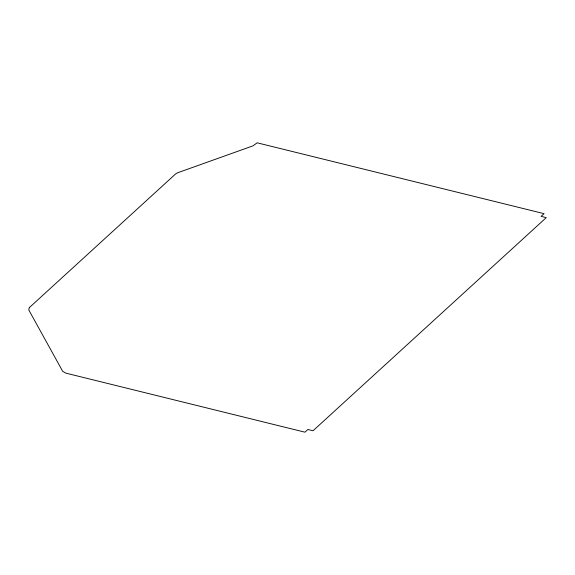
<?xml version="1.0" encoding="UTF-8"?>
<svg xmlns="http://www.w3.org/2000/svg" width="575" height="575" viewBox="0 0 575 575"><rect width="100%" height="100%" fill="white"/><g stroke="black" fill="none" stroke-linecap="round" stroke-linejoin="round"><path stroke-width="0.86" d="M29.332 307.611L28.75 309.889L62.711 371.357L65.859 373.139L304.937 432.184L307.884 429.489L313.023 430.761L546.25 217.63L541.111 216.358L544.058 213.663L257.169 142.816L253.022 145.834L177.653 172.766L175.67 173.887L29.332 307.611"/></g></svg>
